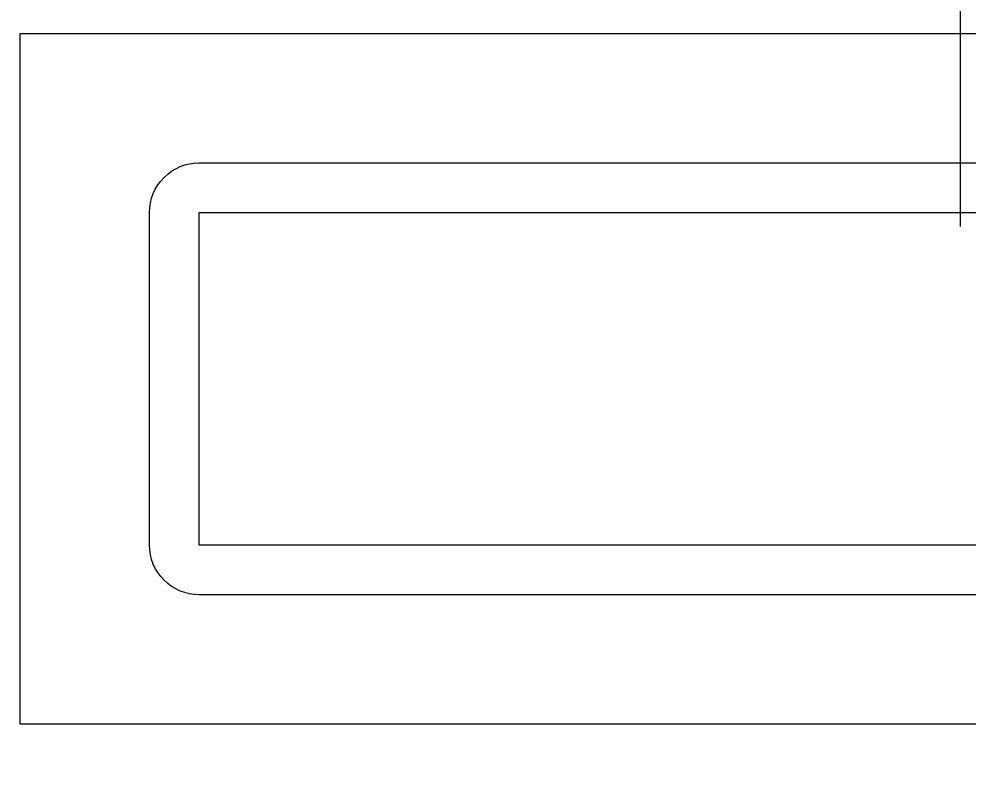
# Model space of a CAD drawing. Header units: millimetres. Extents: x 1134 to 2451, y -9 to 375.
# Drawn here: x 1546.566 to 1551.336, y 274.318 to 278.187 of the extents above; entities that cross this region are included whole.
import ezdxf
from ezdxf.lldxf.tags import DXFTag

# ---------------------------------------------------------------- set-up
doc = ezdxf.new("R2010")
doc.units = ezdxf.units.MM
doc.layers.get('0').update_dxf_attribs({"lineweight": 5})
doc.layers.get('Defpoints').update_dxf_attribs({"lineweight": 5})
for name, color, linetype, lineweight in [('COF', 110, 'Continuous', 5), ('DIM', 3, 'Continuous', 5), ('ITO', 2, 'Continuous', 5), ('POL', 202, 'Continuous', 5)]:
    doc.layers.add(name, color=color, linetype=linetype, lineweight=lineweight)
doc.styles.add('RD', font='ROMAND.shx', dxfattribs={"width": 0.8})
tags = doc.linetypes.add('CENTER', pattern=[0.6, 0.375, -0.075, 0.075, -0.075]).pattern_tags.tags
tags[10:11] = [DXFTag(74, 4), DXFTag(75, 0), DXFTag(340, '0'), DXFTag(46, 1.0), DXFTag(50, 0.0), DXFTag(44, 0.0), DXFTag(45, 0.0)]
tags[8:9] = [DXFTag(74, 4), DXFTag(75, 0), DXFTag(340, '0'), DXFTag(46, 1.0), DXFTag(50, 0.0), DXFTag(44, 0.0), DXFTag(45, 0.0)]
tags[6:7] = [DXFTag(74, 4), DXFTag(75, 0), DXFTag(340, '0'), DXFTag(46, 1.0), DXFTag(50, 0.0), DXFTag(44, 0.0), DXFTag(45, 0.0)]
tags[4:5] = [DXFTag(74, 4), DXFTag(75, 0), DXFTag(340, '0'), DXFTag(46, 1.0), DXFTag(50, 0.0), DXFTag(44, 0.0), DXFTag(45, 0.0)]
doc.dimstyles.new('DIM', dxfattribs={"dimtxt": 1.5, "dimasz": 0.8, "dimexe": 0, "dimexo": 0.5, "dimgap": 0.11, "dimtad": 0, "dimzin": 1, "dimdsep": 46, "dimtxsty": 'RD', "dimcen": 0, "dimclrd": 256, "dimclre": 256, "dimclrt": 256, "dimadec": 0, "dimazin": 0, "dimtm": 1e-09, "dimtfac": 1, "dimtofl": 0, "dimtmove": 0, "dimatfit": 3, "dimfxl": 0, "dimlwe": -1, "dimarcsym": 0})

# ---------------------------------------------------------------- blocks, each defined once
blk = doc.blocks.new('*D44')
at = {"layer": 'Defpoints', "color": 0, "lineweight": 5, "transparency": 16777216}
for p in [(1551.2908, 282.8931), (1529.9445, 281.0695), (1551.2908, 281.0695)]:
    blk.add_point(p, dxfattribs=at)
at = {"layer": 'DIM', "transparency": 16777216}
for p, q in [((1550.7908, 282.8931), (1529.9445, 282.8931)), ((1550.7908, 281.0695), (1529.9445, 281.0695))]:
    blk.add_line(p, q, dxfattribs=at)
at = {"layer": 'DIM', "lineweight": -2, "transparency": 16777216}
for p, q in [((1529.9445, 282.0931), (1529.9445, 281.8695)), ((1529.9445, 281.0695), (1529.9445, 280.2695))]:
    blk.add_line(p, q, dxfattribs=at)
at = {"layer": 'DIM', "lineweight": 5, "transparency": 16777216}
for points in [[(1529.8112, 282.0931), (1530.0778, 282.0931), (1529.9445, 282.8931)], [(1529.8112, 281.8695), (1530.0778, 281.8695), (1529.9445, 281.0695)]]:
    blk.add_solid(points, dxfattribs=at)
at = {"layer": 'DIM', "lineweight": 5, "transparency": 16777216, "insert": (1529.9445, 278.3881), "char_height": 1.5, "attachment_point": 5, "rotation": 90, "style": 'RD'}
blk.add_mtext('1.82', dxfattribs=at)
blk = doc.blocks.new('*D45')
at = {"layer": 'Defpoints', "color": 0, "lineweight": 5, "transparency": 16777216}
for p in [(1520.357, 281.0695), (1551.2908, 281.0695), (1538.6149, 208.1036)]:
    blk.add_point(p, dxfattribs=at)
at = {"layer": 'DIM', "transparency": 16777216}
for p, q in [((1550.7908, 281.0695), (1520.357, 281.0695)), ((1538.1149, 208.1036), (1520.357, 208.1036))]:
    blk.add_line(p, q, dxfattribs=at)
at = {"layer": 'DIM', "lineweight": -2, "transparency": 16777216}
for p, q in [((1520.357, 280.2695), (1520.357, 252.8026)), ((1520.357, 208.9036), (1520.357, 243.3826))]:
    blk.add_line(p, q, dxfattribs=at)
at = {"layer": 'DIM', "lineweight": 5, "transparency": 16777216}
for points in [[(1520.2237, 280.2695), (1520.4904, 280.2695), (1520.357, 281.0695)], [(1520.2237, 208.9036), (1520.4904, 208.9036), (1520.357, 208.1036)]]:
    blk.add_solid(points, dxfattribs=at)
at = {"layer": 'DIM', "lineweight": 5, "transparency": 16777216, "insert": (1520.357, 248.0926), "char_height": 1.5, "attachment_point": 5, "rotation": 90, "style": 'RD'}
blk.add_mtext('72.97±0.5', dxfattribs=at)
blk = doc.blocks.new('R213NRK-001-PNL-V01-A')
at = {"layer": 'ITO', "color": 1, "linetype": 'CENTER', "lineweight": 5}
blk.add_line((383.645, 315.2424), (383.645, 263.2342), dxfattribs=at)
blk = doc.blocks.new('R213NRK-001-PNLA-V01-A')
at = {"layer": 'ITO', "lineweight": 5}
blk.add_blockref('R213NRK-001-PNL-V01-A', (251.5331, 0), dxfattribs=at)
blk = doc.blocks.new('R213NRK-001-COF-V01-A')
blk.add_lwpolyline([(1629.3617, 263.8305), (1638.8017, 263.8305), (1638.8017, 260.3605), (1629.3617, 260.3605)], close=True)
at = {"color": 95}
blk.add_lwpolyline([(1638.1517, 262.9305), (1638.1517, 261.2605, -0.414214), (1637.9017, 261.0105), (1630.2617, 261.0105, -0.414214), (1630.0117, 261.2605), (1630.0117, 262.9305, -0.414214), (1630.2617, 263.1805), (1637.9017, 263.1805, -0.414214)], format="xyb", close=True, dxfattribs=at)
at = {"color": 1, "linetype": 'CENTER', "lineweight": 5}
blk.add_lwpolyline([(1630.2617, 262.9305), (1637.9017, 262.9305), (1637.9017, 261.2605), (1630.2617, 261.2605)], close=True, dxfattribs=at)

msp = doc.modelspace()

# ---------------------------------------------------------------- block references
at = {"layer": 'COF', "lineweight": 5}
msp.add_blockref('R213NRK-001-COF-V01-A', (-82.7909, 14.2835), dxfattribs=at)
at = {"layer": 'POL', "lineweight": 5}
msp.add_blockref('R213NRK-001-PNLA-V01-A', (916.1127, 13.9105), dxfattribs=at)

# ---------------------------------------------------------------- dimensions: what is measured, and where the dimension line sits
at = {"layer": 'DIM', "lineweight": 5}
for base, p1, override, picture, middle in [((1529.9445, 281.0695), (1551.2908, 282.8931), {"dimfxl": 0.8, "dimarcsym": 1}, '*D44', (1529.9445, 278.3881)), ((1520.357, 281.0695), (1538.6149, 208.1036), {"dimtol": 1, "dimtp": 0.5, "dimtm": 0.5, "dimfxl": 0.8, "dimarcsym": 1}, '*D45', (1520.357, 248.0926))]:
    dim = msp.add_linear_dim(base=base, p1=p1, p2=(1551.2908, 281.0695), angle=90, dimstyle='DIM', override=override, dxfattribs=at)
    dim.commit()
    dim.dimension.update_dxf_attribs({"geometry": picture, "text_midpoint": middle, "dimtype": 160})

doc.saveas('drawing.dxf')
